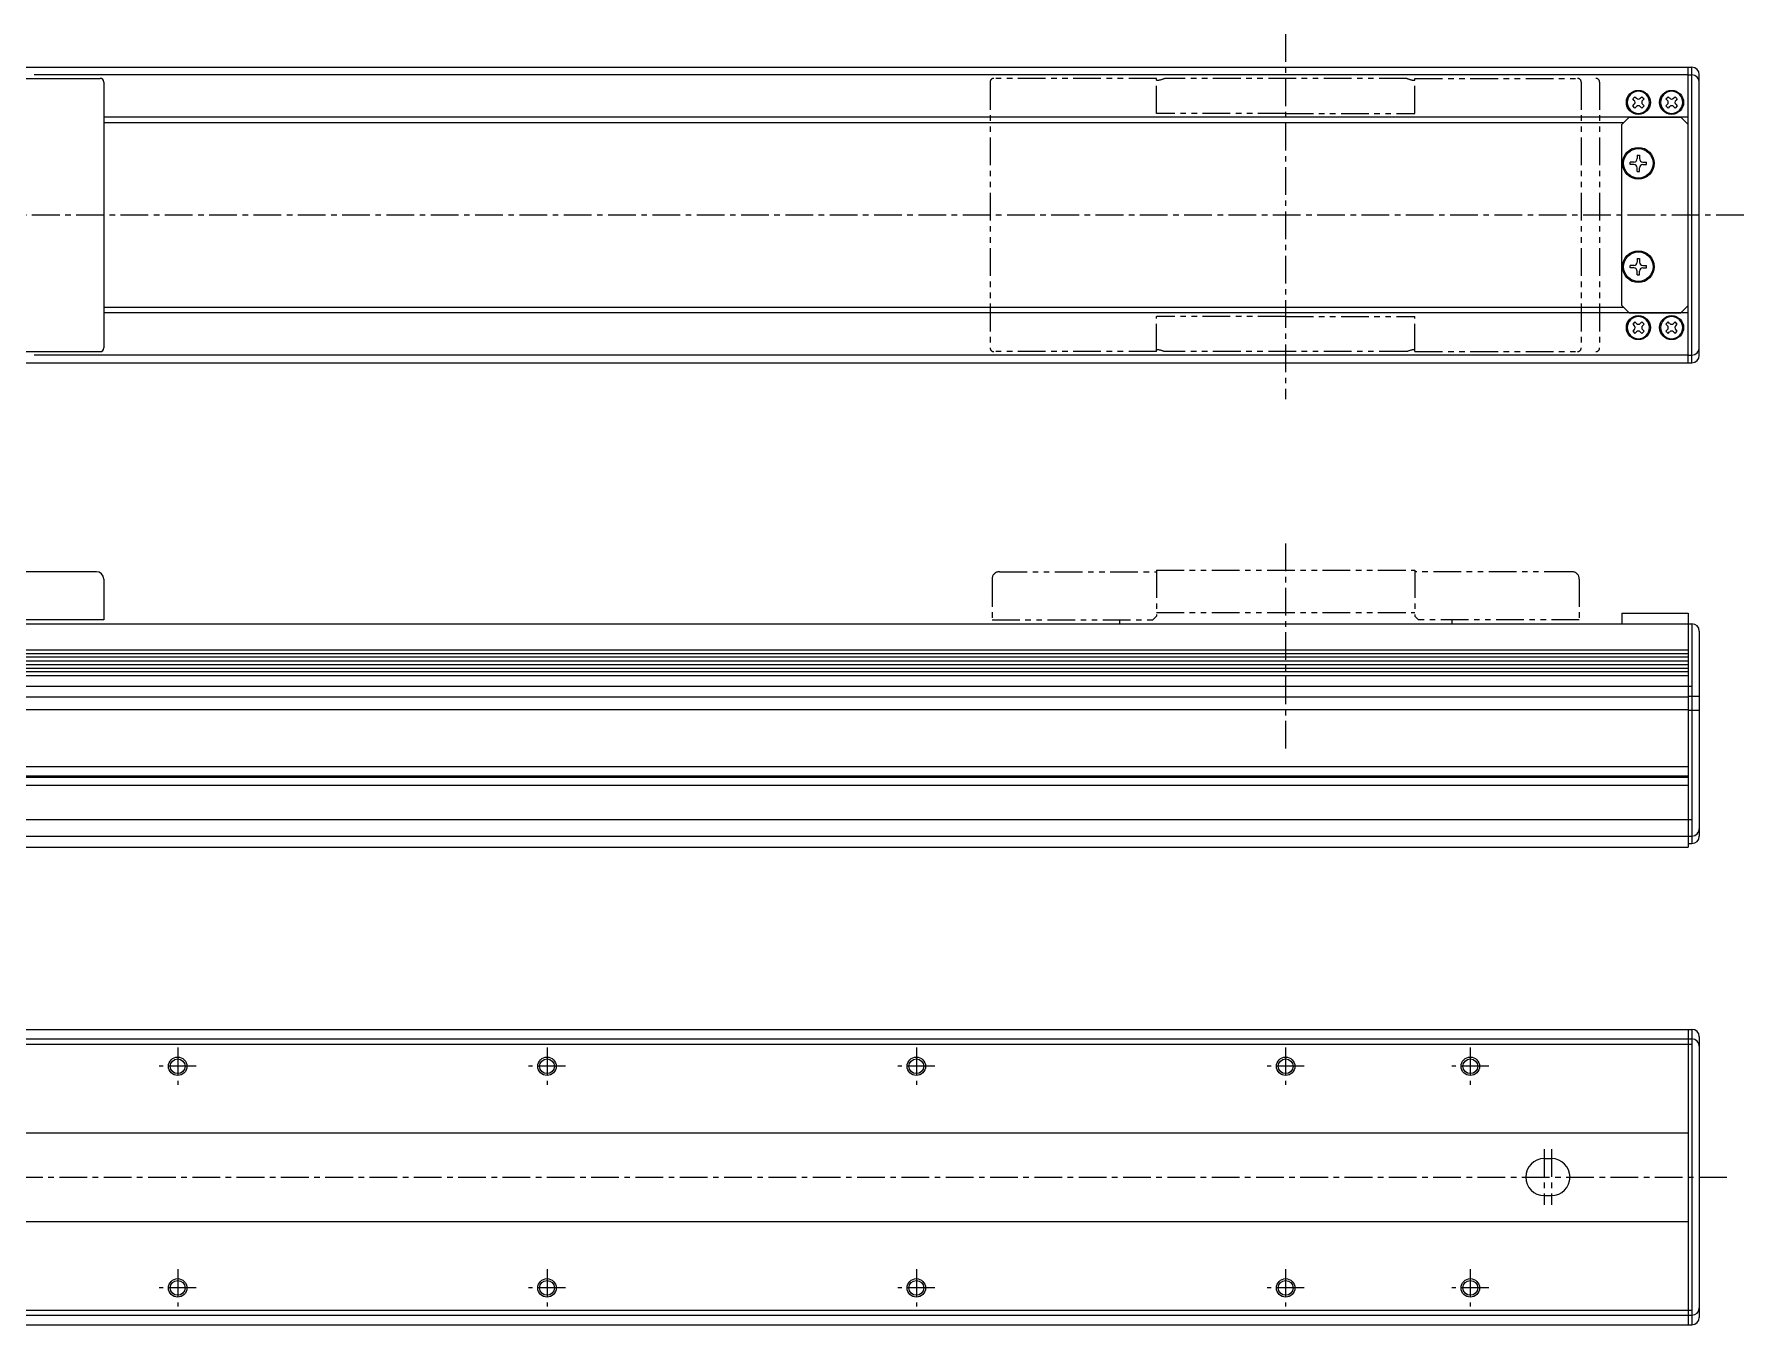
# Model space of a CAD drawing. Extents: x -609 to 299, y 164 to 558.
# Drawn here: x -163.6 to 299.3, y 208.3 to 557.7 of the extents above; entities that cross this region are included whole.
import ezdxf

# ---------------------------------------------------------------- set-up
doc = ezdxf.new("R2010")
doc.units = 0
for name, pattern in [('CENTER', [12, 7.5, -1.5, 1.5, -1.5]), ('CONTINOUS', [0]), ('PHANTOM', [15, 7.5, -1.5, 1.5, -1.5, 1.5, -1.5])]:
    doc.linetypes.add(name, pattern=pattern)
doc.layers.get('0').update_dxf_attribs({"linetype": 'CONTINUOUS'})
doc.layers.add('CENTER', color=1, linetype='CENTER')

msp = doc.modelspace()

# ---------------------------------------------------------------- linework, layer by layer
at = {"color": 7, "linetype": 'CONTINOUS'}
for p, q in [((-435.77, 548.73), (285.23, 548.73)), ((284.23, 546.66), (-163.62, 546.66)), ((284.23, 468.73), (284.23, 548.73)), ((284.23, 546.66), (285.23, 546.66)), ((285.23, 468.73), (285.23, 548.73)), ((287.23, 470.73), (287.23, 546.73)), ((-189.77, 545.73), (-145.77, 545.73)), ((-144.77, 544.73), (-144.77, 472.73)), ((269.19, 540.17), (269.79, 540.77)), ((269.6, 539.76), (269.19, 540.17)), ((269.19, 538.29), (269.6, 538.71)), ((269.79, 537.69), (269.19, 538.29)), ((269.79, 540.77), (270.2, 540.36)), ((270.2, 538.11), (269.79, 537.69)), ((271.25, 540.36), (271.66, 540.77)), ((271.66, 537.69), (271.25, 538.11)), ((271.66, 540.77), (272.27, 540.17)), ((272.27, 538.29), (271.66, 537.69)), ((272.27, 540.17), (271.85, 539.76)), ((271.85, 538.71), (272.27, 538.29)), ((278.19, 540.17), (278.79, 540.77)), ((278.6, 539.76), (278.19, 540.17)), ((278.19, 538.29), (278.6, 538.71)), ((278.79, 537.69), (278.19, 538.29)), ((278.79, 540.77), (279.2, 540.36)), ((279.2, 538.11), (278.79, 537.69)), ((280.25, 540.36), (280.66, 540.77)), ((280.66, 537.69), (280.25, 538.11)), ((280.66, 540.77), (281.27, 540.17)), ((281.27, 538.29), (280.66, 537.69)), ((281.27, 540.17), (280.85, 539.76)), ((280.85, 538.71), (281.27, 538.29)), ((284.23, 535.23), (-144.77, 535.23)), ((266.73, 533.73), (-144.77, 533.73)), ((266.23, 533.23), (268.23, 535.23)), ((266.23, 484.23), (266.23, 533.23)), ((268.23, 535.23), (282.23, 535.23)), ((284.23, 533.23), (282.23, 535.23)), ((284.23, 484.23), (284.23, 533.23)), ((270.41, 524.93), (270.41, 523.99)), ((270.41, 524.93), (271.04, 524.93)), ((271.04, 524.93), (271.04, 523.99)), ((268.53, 522.42), (268.53, 523.05)), ((269.47, 523.05), (268.53, 523.05)), ((269.47, 522.42), (268.53, 522.42)), ((270.41, 520.53), (270.41, 521.48)), ((270.41, 520.53), (271.04, 520.53)), ((271.04, 520.53), (271.04, 521.48)), ((271.98, 523.05), (272.93, 523.05)), ((271.98, 522.42), (272.93, 522.42)), ((272.93, 522.42), (272.93, 523.05)), ((270.41, 496.93), (270.41, 495.99)), ((270.41, 496.93), (271.04, 496.93)), ((271.04, 496.93), (271.04, 495.99)), ((268.53, 494.42), (268.53, 495.05)), ((269.47, 495.05), (268.53, 495.05)), ((269.47, 494.42), (268.53, 494.42)), ((270.41, 492.53), (270.41, 493.48)), ((270.41, 492.53), (271.04, 492.53)), ((271.04, 492.53), (271.04, 493.48)), ((271.98, 495.05), (272.93, 495.05)), ((271.98, 494.42), (272.93, 494.42)), ((272.93, 494.42), (272.93, 495.05)), ((266.73, 483.73), (-144.77, 483.73)), ((284.23, 482.23), (-144.77, 482.23)), ((268.23, 482.23), (266.23, 484.23)), ((268.23, 482.23), (282.23, 482.23)), ((282.23, 482.23), (284.23, 484.23)), ((269.79, 479.77), (269.19, 479.17)), ((269.19, 479.17), (269.6, 478.76)), ((269.6, 477.71), (269.19, 477.29)), ((269.19, 477.29), (269.79, 476.69)), ((270.2, 479.36), (269.79, 479.77)), ((269.79, 476.69), (270.2, 477.11)), ((271.66, 479.77), (271.25, 479.36)), ((271.25, 477.11), (271.66, 476.69)), ((272.27, 479.17), (271.66, 479.77)), ((271.66, 476.69), (272.27, 477.29)), ((271.85, 478.76), (272.27, 479.17)), ((272.27, 477.29), (271.85, 477.71)), ((278.79, 479.77), (278.19, 479.17)), ((278.19, 479.17), (278.6, 478.76)), ((278.6, 477.71), (278.19, 477.29)), ((278.19, 477.29), (278.79, 476.69)), ((279.2, 479.36), (278.79, 479.77)), ((278.79, 476.69), (279.2, 477.11)), ((280.66, 479.77), (280.25, 479.36)), ((280.25, 477.11), (280.66, 476.69)), ((281.27, 479.17), (280.66, 479.77)), ((280.66, 476.69), (281.27, 477.29)), ((280.85, 478.76), (281.27, 479.17)), ((281.27, 477.29), (280.85, 477.71)), ((-435.77, 468.73), (285.23, 468.73)), ((-189.77, 471.73), (-145.77, 471.73)), ((284.23, 470.8), (-163.62, 470.8)), ((284.23, 470.8), (285.23, 470.8)), ((-146.77, 412.16), (-189.77, 412.16)), ((-144.77, 410.16), (-144.77, 399.16)), ((-144.77, 399.16), (-188.77, 399.16)), ((266.23, 400.96), (284.23, 400.96)), ((266.23, 400.96), (266.23, 398.06)), ((284.23, 400.96), (284.23, 398.06)), ((-435.77, 398.06), (285.23, 398.06)), ((284.23, 398.06), (284.23, 337.56)), ((285.23, 398.06), (285.23, 338.56)), ((287.23, 396.06), (287.23, 340.56)), ((-434.77, 391.04), (284.23, 391.04)), ((-434.77, 390.05), (284.23, 390.05)), ((-434.77, 389.06), (284.23, 389.06)), ((-434.77, 388.06), (284.23, 388.06)), ((-434.77, 387.07), (284.23, 387.07)), ((-434.77, 386.08), (284.23, 386.08)), ((-434.77, 385.09), (284.23, 385.09)), ((-435.77, 381.18), (285.23, 381.18)), ((-434.77, 384.09), (284.23, 384.09)), ((-434.77, 378.31), (284.23, 378.31)), ((284.23, 378.46), (287.23, 378.46)), ((-434.77, 374.81), (284.23, 374.81)), ((284.23, 374.66), (287.23, 374.66)), ((-437.77, 359.4), (284.23, 359.4)), ((-434.77, 356.86), (284.23, 356.86)), ((-434.77, 356.56), (284.23, 356.56)), ((-437.77, 354.33), (284.23, 354.33)), ((-435.77, 345.06), (285.23, 345.06)), ((-435.77, 340.56), (285.23, 340.56)), ((284.23, 338.56), (285.23, 338.56)), ((-434.77, 337.56), (284.23, 337.56)), ((-435.77, 288.25), (285.23, 288.25)), ((284.23, 288.25), (284.23, 208.25)), ((285.23, 288.25), (285.23, 208.25)), ((-435.77, 285.65), (285.23, 285.65)), ((-435.77, 284.25), (285.23, 284.25)), ((287.23, 286.25), (287.23, 210.25)), ((-434.77, 260.25), (284.23, 260.25)), ((245.23, 253.25), (247.23, 253.25)), ((245.23, 243.25), (247.23, 243.25)), ((-434.77, 236.25), (284.23, 236.25)), ((-435.77, 212.25), (285.23, 212.25)), ((-435.77, 210.85), (285.23, 210.85)), ((-435.77, 208.25), (285.23, 208.25))]:
    msp.add_line(p, q, dxfattribs=at)
at = {"color": 3, "linetype": 'PHANTOM'}
for p, q in [((95.23, 544.73), (95.23, 472.73)), ((140.23, 545.73), (96.23, 545.73)), ((140.23, 536.23), (140.23, 545.73)), ((208.05, 545.73), (142.41, 545.73)), ((210.23, 545.73), (254.23, 545.73)), ((210.23, 536.23), (210.23, 545.73)), ((255.23, 544.73), (255.23, 472.73)), ((260.23, 544.73), (260.23, 472.73)), ((175.23, 536.23), (140.23, 536.23)), ((175.23, 536.23), (210.23, 536.23)), ((175.23, 481.23), (140.23, 481.23)), ((140.23, 471.73), (140.23, 481.23)), ((175.23, 481.23), (210.23, 481.23)), ((210.23, 471.73), (210.23, 481.23)), ((140.23, 471.73), (96.23, 471.73)), ((208.05, 471.73), (142.41, 471.73)), ((210.23, 471.73), (254.23, 471.73)), ((97.73, 412.16), (140.23, 412.16)), ((140.23, 412.56), (210.23, 412.56)), ((140.23, 412.56), (140.23, 400.16)), ((210.23, 412.56), (210.23, 400.16)), ((252.73, 412.16), (210.23, 412.16)), ((95.73, 410.16), (95.73, 399.16)), ((254.73, 410.16), (254.73, 399.16)), ((95.73, 399.16), (139.23, 399.16)), ((130.23, 399.16), (130.23, 398.06)), ((139.23, 399.16), (140.23, 400.16)), ((140.23, 401.09), (210.23, 401.09)), ((211.23, 399.16), (210.23, 400.16)), ((254.73, 399.16), (211.23, 399.16)), ((220.23, 399.16), (220.23, 398.06))]:
    msp.add_line(p, q, dxfattribs=at)
at = {"color": 7, "linetype": 'CONTINOUS'}
for centre, radius in [((270.73, 539.23), 3.25), ((279.73, 539.23), 3.25), ((270.73, 522.73), 4.3), ((270.73, 522.73), 4), ((270.73, 494.73), 4.3), ((270.73, 494.73), 4), ((270.73, 478.23), 3.25), ((279.73, 478.23), 3.25), ((-124.77, 278.25), 2.5), ((-124.77, 278.25), 2), ((-24.77, 278.25), 2.5), ((-24.77, 278.25), 2), ((75.23, 278.25), 2.5), ((75.23, 278.25), 2), ((175.23, 278.25), 2.5), ((175.23, 278.25), 2), ((225.23, 278.25), 2.5), ((225.23, 278.25), 2), ((-124.77, 218.25), 2.5), ((-124.77, 218.25), 2), ((-24.77, 218.25), 2.5), ((-24.77, 218.25), 2), ((75.23, 218.25), 2.5), ((75.23, 218.25), 2), ((175.23, 218.25), 2.5), ((175.23, 218.25), 2), ((225.23, 218.25), 2.5), ((225.23, 218.25), 2)]:
    msp.add_circle(centre, radius, dxfattribs=at)
for centre, radius, start, end in [((285.23, 546.73), 2, 0, 90), ((285.23, 544.66), 2, 0, 90), ((-145.77, 544.73), 1, 0, 90), ((270.73, 539.23), 3, 0.0003, 0), ((279.73, 539.23), 3, 0.0003, 0), ((269.08, 539.23), 0.742, 315, 44.9999), ((270.73, 540.88), 0.742, 225, 315), ((270.73, 537.58), 0.742, 45, 134.9999), ((272.38, 539.23), 0.742, 135, 224.9999), ((278.08, 539.23), 0.742, 315, 44.9999), ((279.73, 540.88), 0.742, 225, 315), ((279.73, 537.58), 0.742, 45, 134.9999), ((281.38, 539.23), 0.742, 135, 224.9999), ((269.47, 523.99), 0.94, 270, 0), ((271.98, 523.99), 0.94, 180, 270), ((269.47, 521.48), 0.94, 0, 90.0001), ((271.98, 521.48), 0.94, 90, 180), ((269.47, 495.99), 0.94, 270, 0), ((271.98, 495.99), 0.94, 180, 270), ((269.47, 493.48), 0.94, 0, 90.0001), ((271.98, 493.48), 0.94, 90, 180), ((270.73, 478.23), 3, 0, 359.9997), ((269.08, 478.23), 0.742, 315.0001, 45), ((270.73, 479.88), 0.742, 225.0001, 315), ((270.73, 476.58), 0.742, 45, 135), ((272.38, 478.23), 0.742, 135.0001, 225), ((279.73, 478.23), 3, 0, 359.9997), ((278.08, 478.23), 0.742, 315.0001, 45), ((279.73, 479.88), 0.742, 225.0001, 315), ((279.73, 476.58), 0.742, 45, 135), ((281.38, 478.23), 0.742, 135.0001, 225), ((-145.77, 472.73), 1, 270, 0), ((285.23, 472.8), 2, 270, 0), ((285.23, 470.73), 2, 270, 0), ((-146.77, 410.16), 2, 0, 90), ((285.23, 396.06), 2, 0, 90), ((285.23, 342.56), 2, 270, 0), ((285.23, 340.56), 2, 270, 0), ((285.23, 286.25), 2, 0, 90), ((285.23, 283.65), 2, 0, 90), ((245.23, 248.25), 5, 90, 270), ((247.23, 248.25), 5, 270, 90), ((285.23, 212.85), 2, 270, 0), ((285.23, 210.25), 2, 270, 0)]:
    msp.add_arc(centre, radius, start, end, dxfattribs=at)
at = {"color": 3, "linetype": 'PHANTOM'}
for centre, radius, start, end in [((96.23, 544.73), 1, 90, 180), ((140.23, 550.23), 5, 270, 295.8419), ((210.23, 550.23), 5, 244.1581, 270), ((254.23, 544.73), 1, 0, 90), ((259.23, 544.73), 1, 0, 90), ((96.23, 472.73), 1, 180, 270), ((140.23, 467.23), 5, 64.1581, 90), ((210.23, 467.23), 5, 90, 115.8419), ((254.23, 472.73), 1, 270, 0), ((259.23, 472.73), 1, 270, 0), ((97.73, 410.16), 2, 90, 180), ((252.73, 410.16), 2, 0, 90)]:
    msp.add_arc(centre, radius, start, end, dxfattribs=at)
at = {"layer": 'CENTER', "color": 1, "linetype": 'CENTER'}
for p, q in [((175.23, 557.68), (175.23, 458.91)), ((299.28, 508.73), (-474.96, 508.73)), ((175.23, 419.76), (175.23, 363.18)), ((-124.77, 283.29), (-124.77, 273.21)), ((-24.77, 283.29), (-24.77, 273.21)), ((75.23, 283.29), (75.23, 273.21)), ((175.23, 283.29), (175.23, 273.21)), ((225.23, 283.29), (225.23, 273.21)), ((-119.73, 278.25), (-129.81, 278.25)), ((-19.73, 278.25), (-29.81, 278.25)), ((80.27, 278.25), (70.19, 278.25)), ((180.27, 278.25), (170.19, 278.25)), ((230.27, 278.25), (220.19, 278.25)), ((245.23, 255.79), (245.23, 240.71)), ((247.23, 255.79), (247.23, 240.71)), ((-480.8, 248.25), (295.16, 248.25)), ((-124.77, 223.29), (-124.77, 213.21)), ((-24.77, 223.29), (-24.77, 213.21)), ((75.23, 223.29), (75.23, 213.21)), ((175.23, 223.29), (175.23, 213.21)), ((225.23, 223.29), (225.23, 213.21)), ((-119.73, 218.25), (-129.81, 218.25)), ((-19.73, 218.25), (-29.81, 218.25)), ((80.27, 218.25), (70.19, 218.25)), ((180.27, 218.25), (170.19, 218.25)), ((230.27, 218.25), (220.19, 218.25))]:
    msp.add_line(p, q, dxfattribs=at)

doc.saveas('drawing.dxf')
